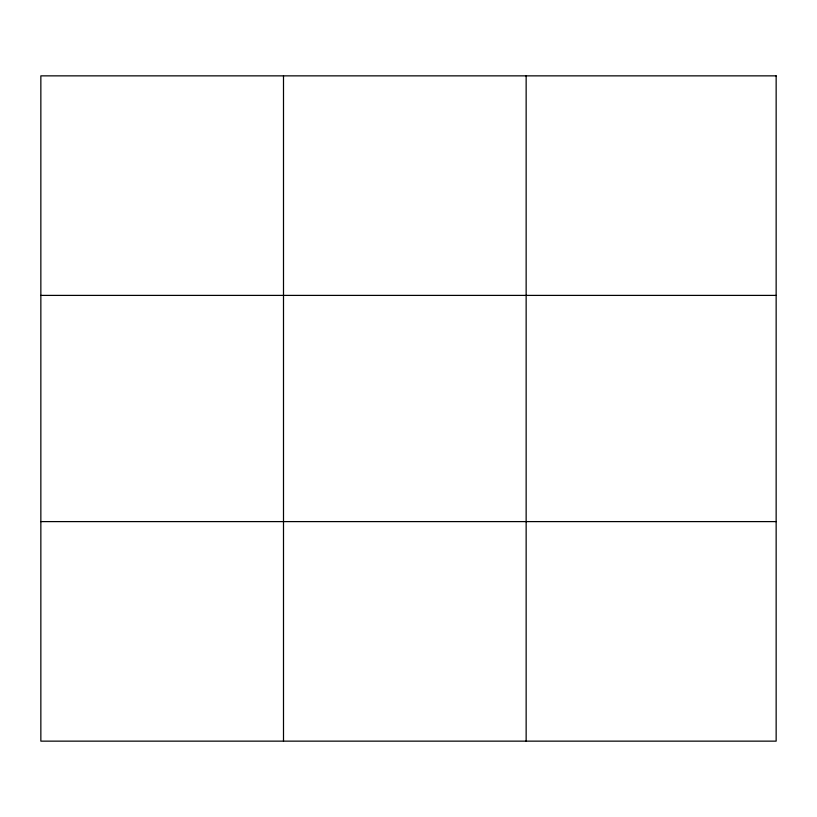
<?xml version="1.0" encoding="UTF-8"?>
<svg xmlns="http://www.w3.org/2000/svg" width="817" height="817" viewBox="0 0 817 817"><rect width="100%" height="100%" fill="white"/><g stroke="black" fill="none" stroke-linecap="round" stroke-linejoin="round"><path stroke-width="1.23" d="M40.85 295.397L776.15 295.397M40.85 521.603L776.15 521.603M526.148 75.858L526.148 741.142M283.499 75.858L283.499 741.142M776.15 75.858L40.85 75.858L40.85 741.142L776.15 741.142L776.15 75.858"/></g></svg>
